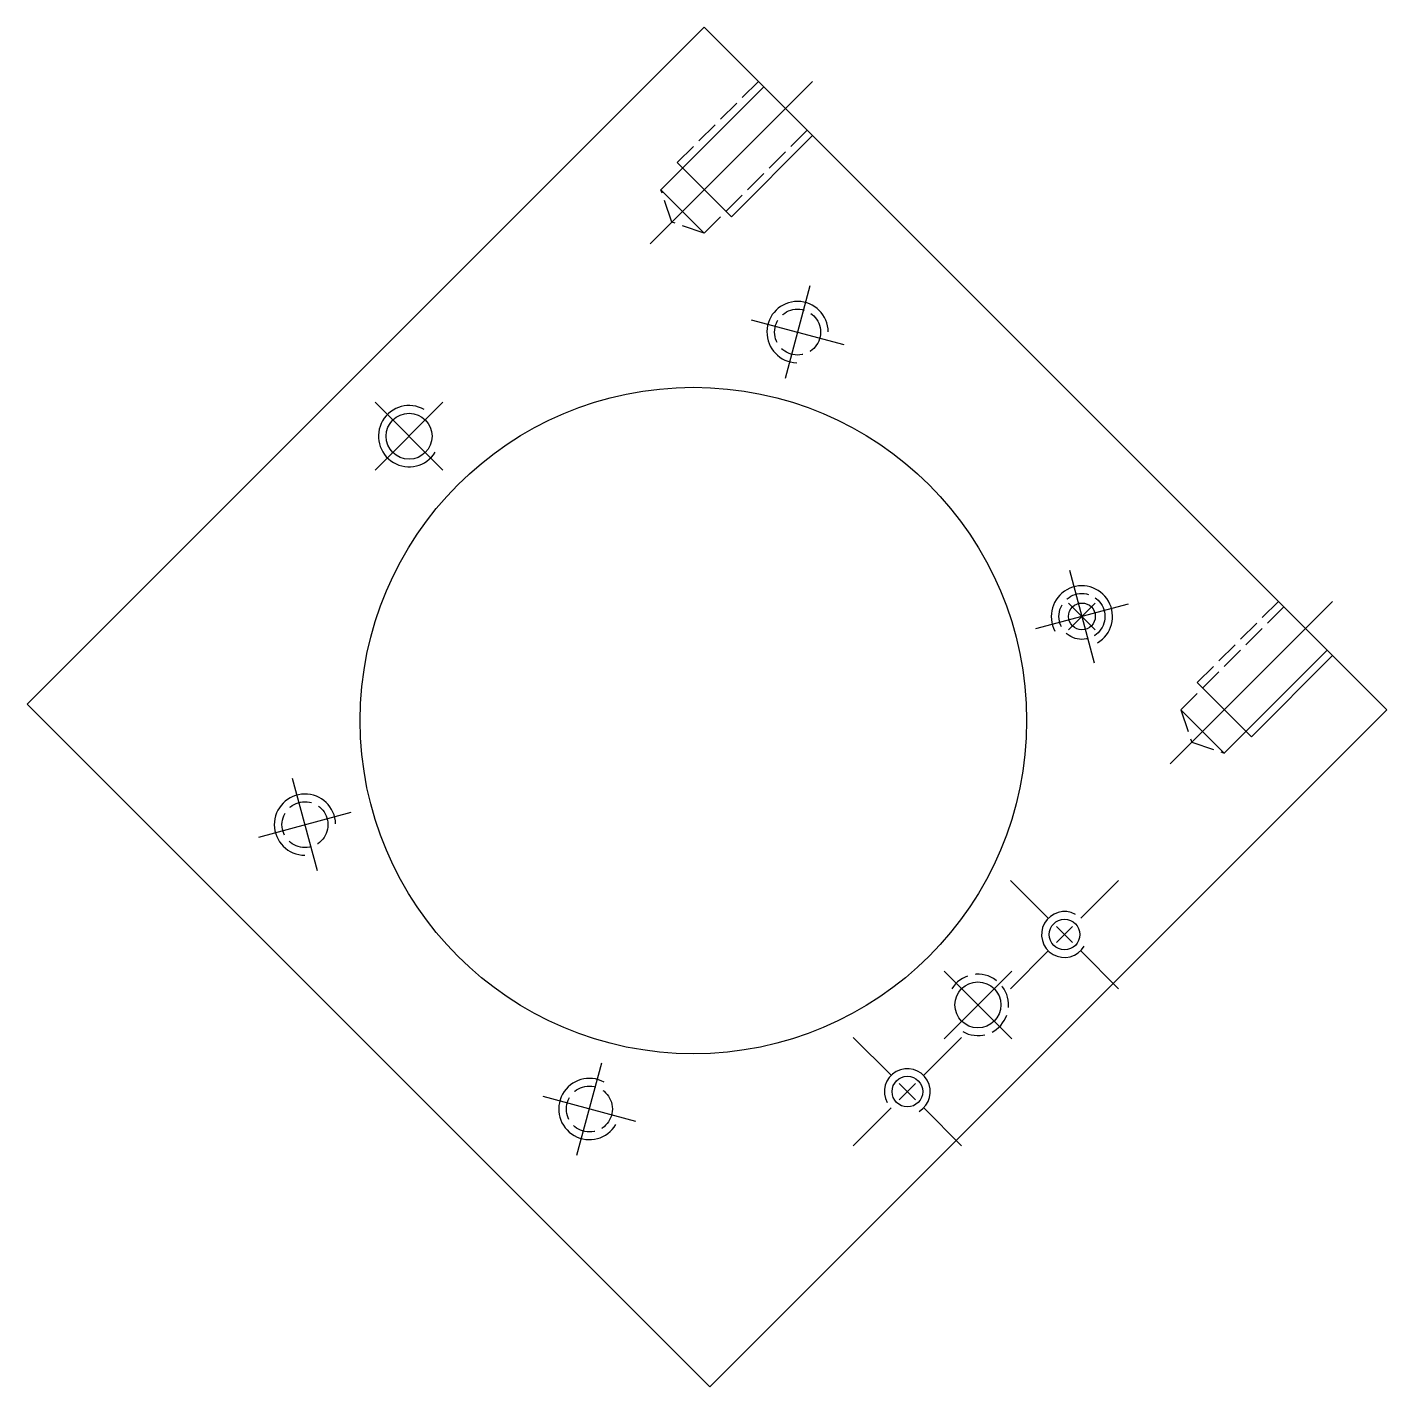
# Model space of a CAD drawing. Extents: x -87 to 90, y 883 to 1060.
import ezdxf

# ---------------------------------------------------------------- set-up
doc = ezdxf.new("R2010")
doc.units = 0
doc.header["$MEASUREMENT"] = 0
doc.linetypes.add('CENTER', pattern=[22, 20, -1, 0, -1])
doc.linetypes.add('DASHED', pattern=[4, 3, -1])
doc.layers.get('0').update_dxf_attribs({"linetype": 'CONTINUOUS'})
doc.layers.add('$PARTREF_BOM', color=7, linetype='CONTINUOUS')
doc.styles.get("Standard").update_dxf_attribs({"font": 'txt.shx', "bigfont": 'chineset.shx'})

# ---------------------------------------------------------------- blocks, each defined once
blk = doc.blocks.new('PARTREF')
at = {"layer": '$PARTREF_BOM', "color": 2}
for p, q in [((-1.75, -1.75), (1.75, 1.75)), ((-1.75, 1.75), (1.75, -1.75))]:
    blk.add_line(p, q, dxfattribs=at)
blk.add_circle((0, 0), 1.75, dxfattribs=at)
at = {"layer": '$PARTREF_BOM', "color": 2, "flags": 1}
for tag, p in [('TAG5', (-16.09, -4.95)), ('TAG10', (-5.65, -5)), ('TAG15', (5.59, -4.74)), ('TAG4', (-16.09, -8.95)), ('TAG9', (-5.65, -9)), ('TAG14', (5.59, -8.74)), ('TAG3', (-16.09, -12.95)), ('TAG8', (-5.65, -13)), ('TAG13', (5.59, -12.74)), ('TAG2', (-16.09, -16.95)), ('TAG7', (-5.65, -17)), ('TAG12', (5.59, -16.74)), ('TAG1', (-16.09, -20.95)), ('TAG6', (-5.65, -21)), ('TAG11', (5.59, -20.74))]:
    blk.add_attdef(tag, p, '', height=2.5, dxfattribs=at)

msp = doc.modelspace()

# ---------------------------------------------------------------- linework, layer by layer
at = {"color": 7, "linetype": 'CONTINUOUS'}
for p, q in [((-87.21, 972.08), (1.18, 1060.47)), ((90.27, 971.38), (1.18, 1060.47)), ((15.32, 1053.4), (-5.89, 1032.19)), ((8.96, 1052.69), (-4.48, 1039.26)), ((4.71, 1035.72), (15.32, 1046.33)), ((-2.36, 1042.79), (4.71, 1035.72)), ((-4.48, 1039.26), (1.18, 1033.6)), ((14.97, 1026.71), (11.73, 1014.63)), ((56.51, 985.17), (44.43, 981.93)), ((83.2, 985.52), (61.99, 964.3)), ((82.49, 979.15), (69.06, 965.72)), ((83.2, 978.45), (72.6, 967.84)), ((72.6, 967.84), (65.52, 974.91)), ((1.88, 882.99), (-87.21, 972.08)), ((1.88, 882.99), (90.27, 971.38)), ((69.06, 965.72), (63.4, 971.38)), ((-56.99, 954.75), (-44.91, 957.99)), ((46.08, 944.15), (41.13, 949.1)), ((50.32, 944.15), (55.27, 949.1)), ((49.26, 940.97), (47.14, 943.09)), ((49.26, 943.09), (47.14, 940.97)), ((46.08, 939.91), (41.13, 934.96)), ((50.32, 939.91), (55.27, 934.96)), ((41.31, 937.26), (32.47, 928.42)), ((41.31, 928.42), (32.47, 937.26)), ((25.57, 923.65), (20.62, 928.6)), ((29.82, 923.65), (34.77, 928.6)), ((-15.44, 913.21), (-12.21, 925.29)), ((28.75, 920.46), (26.63, 922.59)), ((26.63, 920.46), (28.75, 922.59)), ((25.57, 919.4), (20.62, 914.45)), ((29.82, 919.4), (34.77, 914.45))]:
    msp.add_line(p, q, dxfattribs=at)
at = {"color": 3, "linetype": 'DASHED'}
for p, q in [((8.25, 1053.4), (-2.36, 1042.79)), ((1.18, 1033.6), (14.61, 1047.04)), ((-3.06, 1035.02), (-4.48, 1039.26)), ((1.18, 1033.6), (-3.06, 1035.02)), ((65.52, 974.91), (76.13, 985.52)), ((63.4, 971.38), (76.84, 984.81)), ((63.4, 971.38), (64.82, 967.13)), ((64.82, 967.13), (69.06, 965.72))]:
    msp.add_line(p, q, dxfattribs=at)
at = {"color": 1, "linetype": 'CENTER'}
for p, q in [((7.31, 1022.29), (19.39, 1019.05)), ((-41.78, 1002.66), (-32.94, 1011.51)), ((-41.78, 1011.51), (-32.94, 1002.66)), ((48.86, 989.59), (52.09, 977.51)), ((-49.33, 950.33), (-52.57, 962.41)), ((-7.78, 917.63), (-19.86, 920.87))]:
    msp.add_line(p, q, dxfattribs=at)
at = {"color": 3, "linetype": 'DASHED'}
for centre in [(13.35, 1020.67), (50.47, 983.55), (-50.95, 956.37), (-13.82, 919.25)]:
    msp.add_circle(centre, 3, dxfattribs=at)
at = {"color": 7, "linetype": 'CONTINUOUS'}
for centre, radius in [((-0.24, 969.96), 43.5), ((-37.36, 1007.08), 3), ((48.2, 942.03), 2), ((36.89, 932.84), 3), ((27.69, 921.52), 2)]:
    msp.add_circle(centre, radius, dxfattribs=at)
for centre, radius, start, end in [((13.35, 1020.67), 4, 0.2837, 268.5126), ((-37.36, 1007.08), 4, 60.2837, 328.5126), ((50.47, 983.55), 4, 300.2837, 208.5126), ((-50.95, 956.37), 4, 1.4874, 269.7163), ((48.2, 942.03), 3, 61.3084, 329.3088), ((-13.82, 919.25), 4, 61.4874, 329.7163), ((27.69, 921.52), 3, 300.6912, 208.6916)]:
    msp.add_arc(centre, radius, start, end, dxfattribs=at)
at = {"color": 3, "linetype": 'DASHED'}
msp.add_arc((36.89, 932.84), 4, 240.2837, 148.5126, dxfattribs=at)

# ---------------------------------------------------------------- block references
at = {"color": 7}
msp.add_blockref('PARTREF', (50.47, 983.55), dxfattribs=at)

doc.saveas('drawing.dxf')
